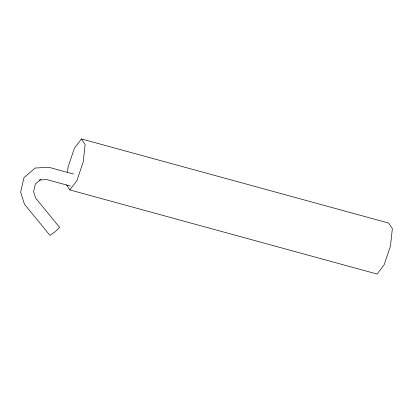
<?xml version="1.0" encoding="UTF-8"?>
<svg xmlns="http://www.w3.org/2000/svg" width="413" height="413" viewBox="0 0 413 413"><rect width="100%" height="100%" fill="white"/><g stroke="black" fill="none" stroke-linecap="round" stroke-linejoin="round"><path stroke-width="0.62" d="M67.52 172.159L68.078 167.048L74.397 148.252L81.454 138.938L388.685 223.072L392.35 228.688L390.476 245.952L384.157 264.748L377.1 274.062L69.869 189.928L66.534 184.823M69.869 189.928L76.926 180.615L83.245 161.819L85.119 144.555L81.454 138.938M40.866 179.299L35.317 184.105L33.608 191.637L35.642 198.09L59.663 227.465L55.027 231.874L49.942 235.364L24.413 204.146L20.65 192.2L23.939 177.719L35.105 168.05L48.734 167.265L73.576 174.069M39.287 180.016L46.783 179.588L70.406 186.056"/></g></svg>
